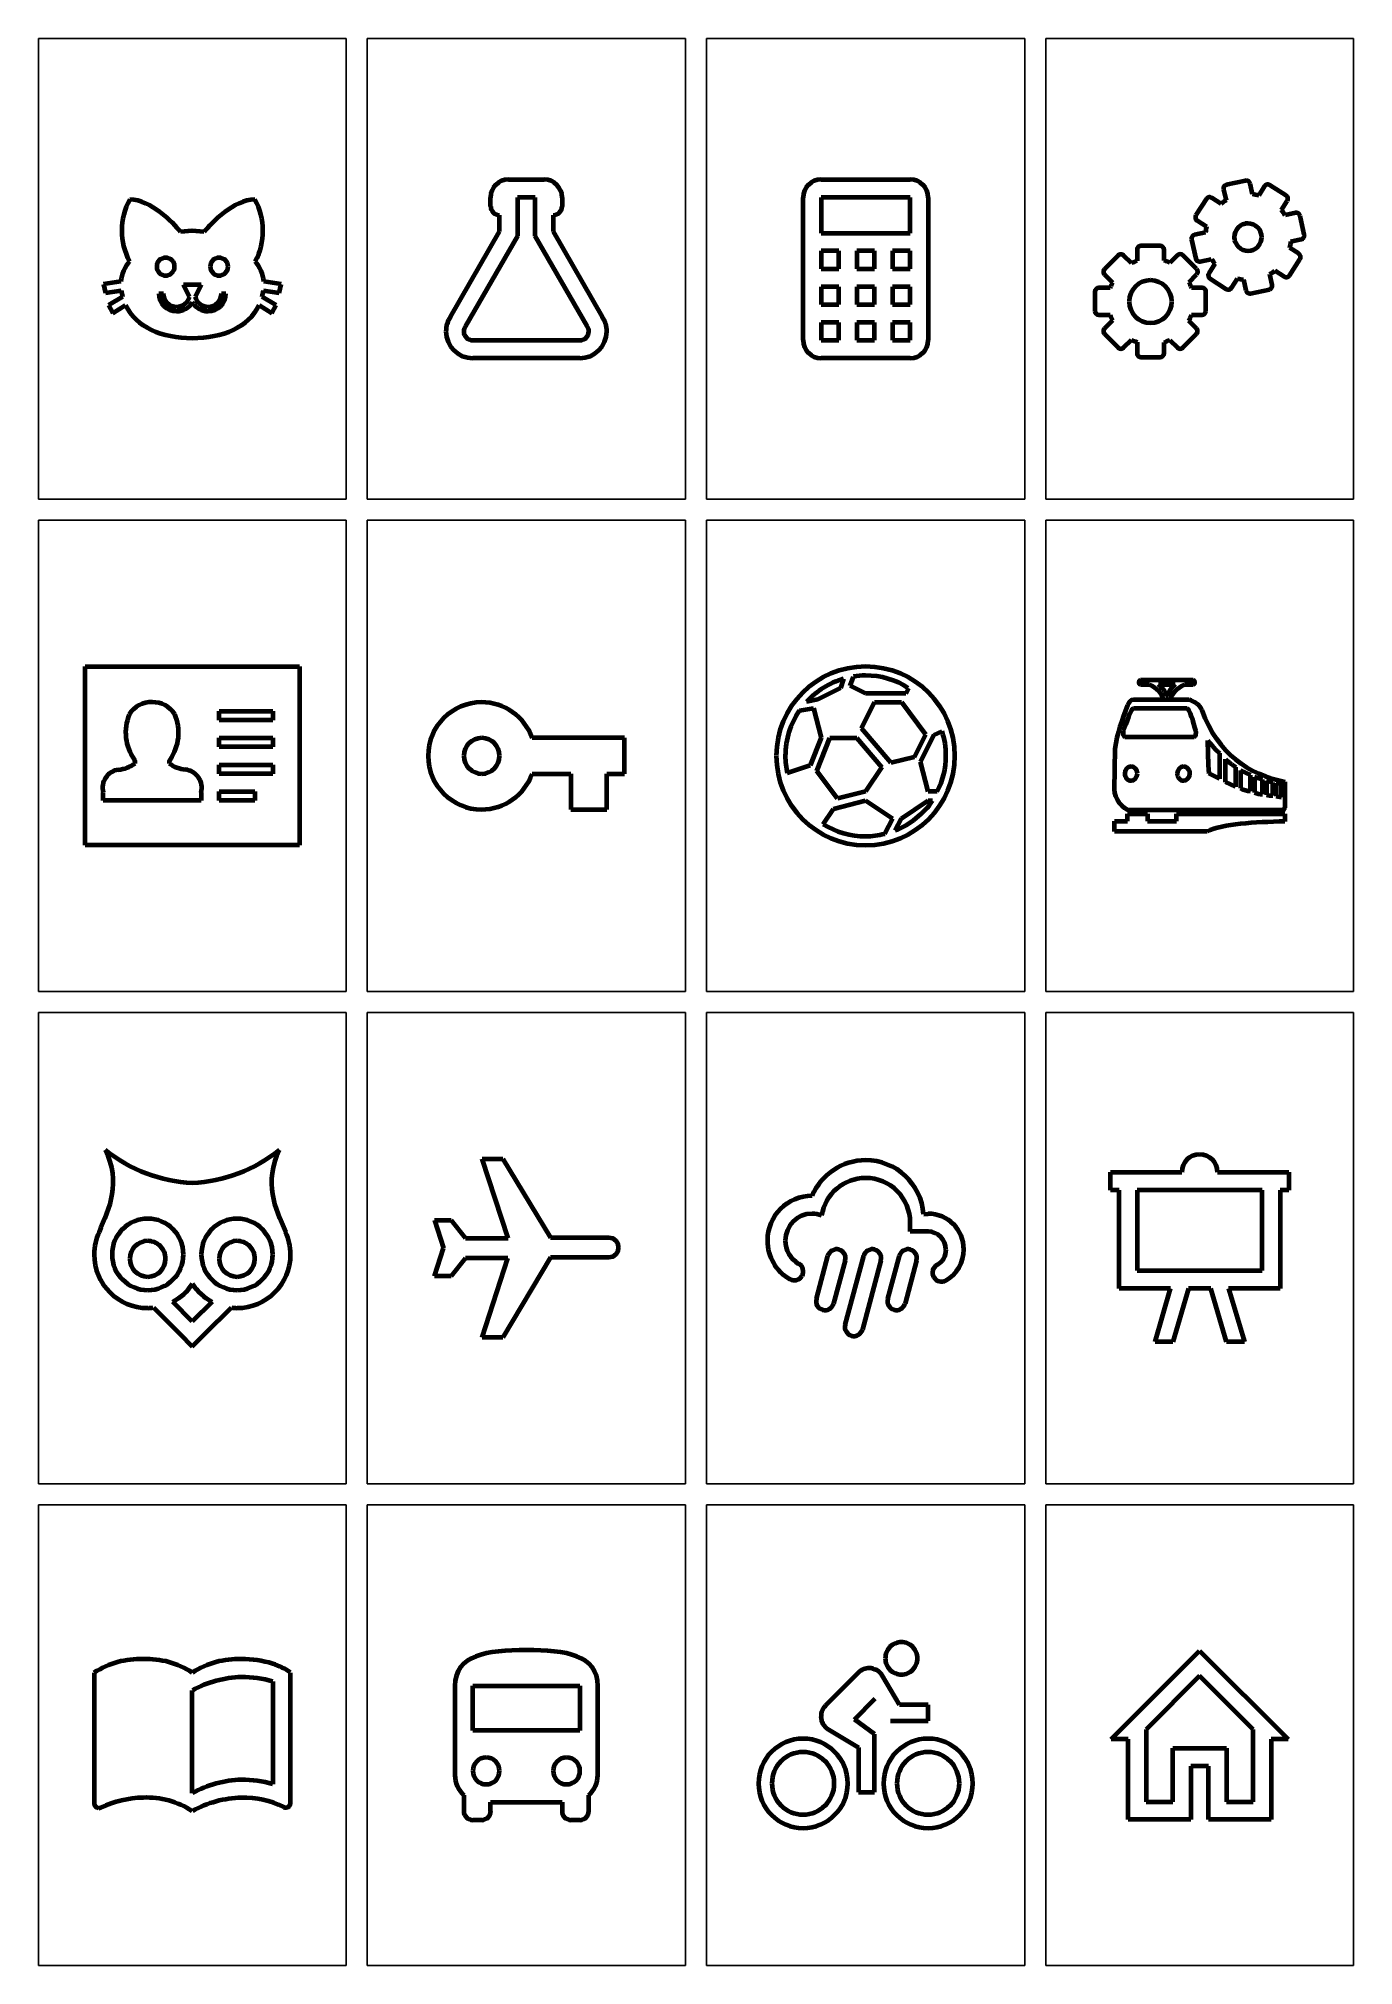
# Model space of a CAD drawing. Header units: millimetres. Extents: x 1 to 188, y 2 to 276.
import ezdxf

# ---------------------------------------------------------------- set-up
doc = ezdxf.new("R2010")
doc.units = ezdxf.units.MM
doc.layers.get('0').update_dxf_attribs({"lineweight": 25, "true_color": 0xffffff})
doc.layers.add('page', color=1, linetype='Continuous', lineweight=25, true_color=0xff0000)

msp = doc.modelspace()

# ---------------------------------------------------------------- linework, layer by layer
at = {"lineweight": 100}
for p, q in [((68.33, 255.45), (73.41, 255.45)), ((112.78, 255.45), (125.47, 255.45)), ((173.13, 255.27), (170.42, 254.68)), ((174.14, 253.36), (173.81, 254.87)), ((65.79, 251.64), (65.79, 252.91)), ((72.14, 252.91), (69.6, 252.91)), ((69.6, 252.91), (69.6, 247.39)), ((72.14, 247.39), (72.14, 252.91)), ((75.95, 252.91), (75.95, 251.64)), ((110.23, 232.59), (110.23, 252.91)), ((112.78, 252.91), (112.78, 247.83)), ((125.47, 252.91), (112.78, 252.91)), ((125.47, 247.83), (125.47, 252.91)), ((128.01, 252.91), (128.01, 232.59)), ((167.6, 252.69), (166.09, 250.37)), ((169.68, 252), (168.34, 252.86)), ((170.01, 254.04), (170.39, 252.5)), ((175.85, 254.5), (175.02, 253.2)), ((178.93, 253.17), (176.6, 254.67)), ((178.25, 251.13), (179.09, 252.42)), ((67.07, 248.07), (67.07, 250.37)), ((74.68, 250.37), (74.68, 248.07)), ((166.25, 249.62), (167.61, 248.75)), ((180.27, 250.71), (178.79, 250.38)), ((181.5, 247.62), (180.92, 250.29)), ((23.37, 248.15), (21.69, 248.03)), ((25.06, 248.03), (23.37, 248.15)), ((60.08, 235.93), (67.07, 248.07)), ((69.6, 247.39), (62.21, 234.58)), ((79.54, 234.58), (72.14, 247.39)), ((74.68, 248.07), (81.67, 235.93)), ((112.78, 247.83), (125.47, 247.83)), ((165.47, 246.93), (166.06, 244.22)), ((167.46, 247.92), (165.88, 247.57)), ((179.6, 246.64), (181.08, 246.96)), ((112.78, 245.29), (112.78, 242.75)), ((115.32, 245.29), (112.78, 245.29)), ((115.32, 242.75), (115.32, 245.29)), ((117.85, 245.29), (117.85, 242.75)), ((120.39, 245.29), (117.85, 245.29)), ((120.39, 242.75), (120.39, 245.29)), ((122.93, 245.29), (122.93, 242.75)), ((125.47, 245.29), (122.93, 245.29)), ((125.47, 242.75), (125.47, 245.29)), ((155.03, 244.66), (153.08, 242.71)), ((156.92, 243.54), (155.79, 244.66)), ((157.72, 245.46), (157.72, 243.87)), ((161.03, 246), (158.26, 246)), ((161.58, 243.93), (161.58, 245.46)), ((163.49, 244.68), (162.4, 243.6)), ((166.2, 242.73), (164.25, 244.68)), ((166.71, 243.81), (168.28, 244.15)), ((173.91, 245.36), (173.91, 245.36)), ((179.4, 241.82), (180.89, 244.15)), ((180.72, 244.91), (179.44, 245.74)), ((112.78, 242.75), (115.32, 242.75)), ((117.85, 242.75), (120.39, 242.75)), ((122.93, 242.75), (125.47, 242.75)), ((153.08, 241.95), (154.22, 240.81)), ((165.12, 240.88), (166.2, 241.97)), ((168.8, 243.47), (167.93, 242.11)), ((168.09, 241.36), (170.41, 239.87)), ((171.16, 240.04), (172.02, 241.37)), ((172.87, 241.22), (173.2, 239.67)), ((176.93, 240.49), (176.6, 242)), ((177.33, 242.51), (178.65, 241.66)), ((13.22, 240.96), (10.76, 240.59)), ((10.76, 240.59), (11.03, 239.35)), ((11.03, 239.35), (13.27, 239.68)), ((13.44, 238.77), (11.45, 237.58)), ((13.27, 239.68), (13.44, 238.77)), ((18.61, 239.26), (19.25, 239.26)), ((22.1, 240.53), (24.65, 240.53)), ((22.99, 238.76), (22.1, 240.53)), ((24.65, 240.53), (23.76, 238.76)), ((27.5, 239.26), (28.14, 239.26)), ((33.31, 238.77), (33.48, 239.68)), ((35.3, 237.58), (33.31, 238.77)), ((33.48, 239.68), (35.72, 239.35)), ((35.99, 240.59), (33.54, 240.96)), ((35.72, 239.35), (35.99, 240.59)), ((112.78, 240.21), (112.78, 237.67)), ((115.32, 240.21), (112.78, 240.21)), ((115.32, 237.67), (115.32, 240.21)), ((117.85, 240.21), (117.85, 237.67)), ((120.39, 240.21), (117.85, 240.21)), ((120.39, 237.67), (120.39, 240.21)), ((122.93, 240.21), (122.93, 237.67)), ((125.47, 240.21), (122.93, 240.21)), ((125.47, 237.67), (125.47, 240.21)), ((151.73, 239.49), (151.73, 236.74)), ((153.9, 240.04), (152.27, 240.04)), ((166.99, 240.04), (165.47, 240.04)), ((167.52, 236.74), (167.52, 239.49)), ((173.75, 239.25), (173.86, 239.25)), ((173.86, 239.25), (176.57, 239.83)), ((11.45, 237.58), (12.05, 236.45)), ((12.05, 236.45), (13.89, 237.58)), ((23.37, 237.99), (23.37, 237.99)), ((23.37, 237.99), (23.37, 237.99)), ((32.86, 237.58), (34.7, 236.45)), ((34.7, 236.45), (35.3, 237.58)), ((112.78, 237.67), (115.32, 237.67)), ((117.85, 237.67), (120.39, 237.67)), ((122.93, 237.67), (125.47, 237.67)), ((152.27, 236.19), (153.9, 236.19)), ((165.45, 236.19), (166.98, 236.19)), ((112.78, 235.13), (112.78, 232.59)), ((115.32, 235.13), (112.78, 235.13)), ((115.32, 232.59), (115.32, 235.13)), ((117.85, 235.13), (117.85, 232.59)), ((120.39, 235.13), (117.85, 235.13)), ((120.39, 232.59), (120.39, 235.13)), ((122.93, 235.13), (122.93, 232.59)), ((125.47, 235.13), (122.93, 235.13)), ((125.47, 232.59), (125.47, 235.13)), ((154.22, 235.41), (153.08, 234.26)), ((153.08, 233.5), (155.03, 231.55)), ((164.24, 231.55), (166.19, 233.5)), ((166.19, 234.27), (165.1, 235.35)), ((63.25, 232.59), (78.49, 232.59)), ((112.78, 232.59), (115.32, 232.59)), ((117.85, 232.59), (120.39, 232.59)), ((122.93, 232.59), (125.47, 232.59)), ((155.8, 231.55), (156.92, 232.67)), ((157.72, 232.33), (157.72, 230.75)), ((158.26, 230.21), (161.02, 230.21)), ((161.56, 230.75), (161.56, 232.3)), ((162.39, 232.63), (163.47, 231.55)), ((78.49, 230.05), (63.25, 230.05)), ((125.47, 230.05), (112.78, 230.05)), ((8.13, 160.8), (8.13, 186.2)), ((8.13, 186.2), (38.62, 186.2)), ((38.62, 186.2), (38.62, 160.8)), ((115.99, 184.45), (115.56, 183.14)), ((116.94, 183.46), (117.39, 184.76)), ((165.72, 184.27), (158.19, 184.27)), ((158.19, 183.63), (159.47, 183.63)), ((160.79, 183.63), (163.14, 183.63)), ((164.47, 183.63), (165.72, 183.63)), ((112.31, 181.51), (110.72, 181.2)), ((115.56, 183.14), (112.31, 181.51)), ((119.12, 182.39), (116.94, 183.46)), ((118.53, 177.39), (120.39, 181.12)), ((120.39, 182.39), (119.12, 182.39)), ((124.84, 182.39), (120.39, 182.39)), ((120.39, 181.12), (124.21, 181.12)), ((124.21, 181.12), (127.62, 176.56)), ((125.2, 183.14), (124.84, 182.39)), ((157.27, 181.53), (165.12, 181.53)), ((161.48, 181.53), (161.97, 181.53)), ((161.97, 181.93), (161.85, 181.93)), ((162.09, 181.93), (161.97, 181.93)), ((161.97, 181.53), (161.97, 181.53)), ((161.97, 181.53), (162.46, 181.53)), ((27.18, 178.58), (27.18, 179.85)), ((27.18, 179.85), (34.8, 179.85)), ((34.8, 178.58), (27.18, 178.58)), ((34.8, 179.85), (34.8, 178.58)), ((109.71, 179.96), (111.71, 180.28)), ((111.71, 180.28), (112.78, 176.04)), ((164.79, 180.24), (157.21, 180.24)), ((27.18, 174.77), (27.18, 176.04)), ((27.18, 176.04), (34.8, 176.04)), ((34.8, 176.04), (34.8, 174.77)), ((84.84, 176.04), (71.7, 176.04)), ((84.84, 170.96), (84.84, 176.04)), ((112.78, 176.04), (111.23, 172.15)), ((112.18, 171.35), (114.05, 176.04)), ((114.05, 176.04), (117.85, 176.04)), ((117.85, 176.04), (121.42, 171.87)), ((122.69, 172.51), (118.53, 177.39)), ((127.62, 176.56), (126.03, 173.3)), ((126.95, 172.66), (128.85, 176.47)), ((128.85, 176.47), (130, 177.03)), ((155.99, 176.22), (165.86, 176.22)), ((34.8, 174.77), (27.18, 174.77)), ((126.03, 173.3), (122.69, 172.51)), ((128.01, 168.42), (126.95, 172.66)), ((154.51, 168.71), (154.63, 174.5)), ((169.44, 173.9), (169.44, 170.25)), ((170.29, 169.77), (170.29, 173.04)), ((27.18, 170.96), (27.18, 172.23)), ((27.18, 172.23), (34.8, 172.23)), ((34.8, 170.96), (27.18, 170.96)), ((34.8, 172.23), (34.8, 170.96)), ((71.7, 170.96), (77.22, 170.96)), ((77.22, 170.96), (77.22, 165.88)), ((82.31, 165.88), (82.31, 170.96)), ((82.31, 170.96), (84.84, 170.96)), ((111.23, 172.15), (107.97, 171.04)), ((115.11, 167.43), (112.18, 171.35)), ((121.42, 171.87), (119.12, 168.42)), ((169.44, 170.25), (167.93, 171.01)), ((171.71, 171.91), (171.73, 169.1)), ((172.45, 171.41), (172.45, 168.9)), ((173.85, 170.77), (172.45, 171.41)), ((173.85, 168.46), (173.85, 170.77)), ((174.43, 170.46), (174.43, 168.27)), ((175.54, 170.14), (174.43, 170.46)), ((175.54, 168.05), (175.54, 170.14)), ((176.12, 169.93), (176.12, 167.96)), ((177.03, 169.73), (176.12, 169.93)), ((10.68, 167.15), (10.67, 168.31)), ((24.64, 167.15), (10.68, 167.15)), ((24.64, 168.29), (24.64, 167.15)), ((24.64, 167.15), (24.64, 167.15)), ((27.18, 167.15), (27.18, 168.42)), ((27.18, 168.42), (32.26, 168.42)), ((32.26, 167.15), (27.18, 167.15)), ((32.26, 168.42), (32.26, 167.15)), ((114.57, 165.99), (119.12, 167.15)), ((119.12, 168.42), (115.11, 167.43)), ((119.12, 167.15), (122.93, 164.61)), ((124.21, 164.61), (128.01, 167.15)), ((129.32, 168.42), (128.01, 168.42)), ((128.01, 167.15), (128.65, 167.15)), ((171.73, 169.1), (170.29, 169.77)), ((177.03, 167.84), (177.03, 169.73)), ((177.52, 169.63), (177.52, 167.77)), ((178.25, 169.51), (177.52, 169.63)), ((177.52, 167.77), (178.25, 167.63)), ((178.25, 167.63), (178.25, 169.51)), ((178.73, 169.82), (178.74, 166.09)), ((77.22, 165.88), (82.31, 165.88)), ((113.09, 163.81), (114.57, 165.99)), ((122.93, 164.61), (121.83, 162.43)), ((123.33, 162.91), (124.21, 164.61)), ((156.38, 164.2), (156.38, 165.24)), ((156.38, 165.24), (159.2, 165.24)), ((178.41, 165.76), (156.75, 165.76)), ((159.2, 165.24), (159.2, 164.21)), ((163.33, 164.21), (163.33, 165.24)), ((163.33, 165.24), (178.74, 165.24)), ((178.74, 165.24), (178.74, 164.19)), ((154.51, 164.2), (156.38, 164.2)), ((154.51, 162.73), (154.51, 164.2)), ((167.68, 162.73), (154.51, 162.73)), ((159.2, 164.21), (163.33, 164.21)), ((38.62, 160.8), (8.13, 160.8)), ((68.3, 104.94), (64.58, 116.2)), ((64.58, 116.2), (67.54, 116.2)), ((67.54, 116.2), (74.31, 105.02)), ((153.93, 114.29), (164.09, 114.29)), ((153.93, 111.75), (153.93, 114.29)), ((169.17, 114.29), (179.32, 114.29)), ((179.32, 114.29), (179.32, 111.75)), ((155.2, 111.75), (153.93, 111.75)), ((155.2, 97.78), (155.2, 111.75)), ((157.73, 111.75), (157.73, 100.32)), ((175.52, 111.75), (157.73, 111.75)), ((175.52, 100.32), (175.52, 111.75)), ((179.32, 111.75), (178.06, 111.75)), ((178.06, 111.75), (178.06, 97.78)), ((57.8, 107.48), (60.18, 107.48)), ((57.8, 107.48), (59.07, 103.5)), ((60.18, 107.48), (62.21, 104.94)), ((125.47, 105.85), (125.47, 107.12)), ((127.38, 108.35), (128.01, 108.39)), ((62.21, 104.94), (68.3, 104.94)), ((74.31, 105.02), (82.61, 105.02)), ((128.01, 105.85), (125.47, 105.85)), ((57.8, 99.52), (59.07, 103.5)), ((62.21, 102.06), (60.18, 99.52)), ((68.22, 102.06), (62.21, 102.06)), ((64.58, 90.8), (68.22, 102.06)), ((74.31, 102.15), (67.54, 90.8)), ((82.61, 102.15), (74.31, 102.15)), ((112.14, 96.27), (113.77, 102.41)), ((116.22, 101.76), (114.57, 95.62)), ((116.2, 92.6), (118.85, 102.41)), ((121.3, 101.76), (118.67, 91.94)), ((122.3, 96.27), (123.93, 102.41)), ((126.38, 101.76), (124.73, 95.62)), ((60.18, 99.52), (57.8, 99.52)), ((108.33, 99.09), (108.33, 99.08)), ((109.6, 101.28), (109.6, 101.29)), ((129.28, 101.12), (129.28, 101.11)), ((130.55, 98.91), (130.55, 98.91)), ((157.73, 100.32), (175.52, 100.32)), ((162.5, 97.78), (155.2, 97.78)), ((160.28, 90.16), (162.5, 97.78)), ((165.04, 97.78), (162.81, 90.16)), ((168.21, 97.78), (165.04, 97.78)), ((170.44, 90.16), (168.21, 97.78)), ((178.06, 97.78), (170.75, 97.78)), ((170.75, 97.78), (172.98, 90.16)), ((17.83, 95.05), (21.58, 91.3)), ((23.37, 93.09), (20.58, 95.88)), ((26.17, 95.88), (23.37, 93.09)), ((25.17, 91.3), (28.92, 95.05)), ((21.58, 91.3), (23.37, 89.53)), ((23.37, 89.53), (25.17, 91.3)), ((67.54, 90.8), (64.58, 90.8)), ((162.81, 90.16), (160.28, 90.16)), ((172.98, 90.16), (170.44, 90.16)), ((154.04, 33.67), (166.62, 46.26)), ((166.62, 46.26), (179.21, 33.67)), ((9.41, 43.13), (9.41, 24.53)), ((34.8, 41.86), (34.8, 27.26)), ((37.34, 24.59), (37.34, 43.13)), ((60.71, 41.24), (60.71, 28.54)), ((63.25, 34.89), (63.25, 41.24)), ((63.25, 41.24), (78.49, 41.24)), ((78.49, 41.24), (78.49, 34.89)), ((81.04, 28.54), (81.04, 41.24)), ((118.11, 43.14), (113.41, 38.45)), ((123.95, 38.57), (121.49, 42.72)), ((166.62, 42.68), (159, 35.06)), ((174.24, 35.06), (166.62, 42.68)), ((23.37, 25.99), (23.37, 40.59)), ((117.54, 36.47), (120.48, 39.46)), ((128.01, 38.57), (123.95, 38.57)), ((128.01, 36.28), (128.01, 38.57)), ((120.39, 34.38), (117.54, 36.47)), ((122.68, 36.28), (128.01, 36.28)), ((78.49, 34.89), (63.25, 34.89)), ((113.85, 35.05), (118.11, 32.47)), ((120.39, 26.12), (120.39, 34.38)), ((156.46, 33.67), (154.04, 33.67)), ((156.46, 22.24), (156.46, 33.67)), ((159, 35.06), (159, 24.78)), ((174.24, 24.78), (174.24, 35.06)), ((179.21, 33.67), (176.78, 33.67)), ((176.78, 33.67), (176.78, 22.24)), ((118.11, 32.47), (118.11, 26.12)), ((162.81, 24.78), (162.81, 32.4)), ((162.81, 32.4), (165.35, 32.4)), ((165.35, 32.4), (167.89, 32.4)), ((167.89, 32.4), (170.44, 32.4)), ((170.44, 32.4), (170.44, 24.78)), ((167.89, 29.86), (165.35, 29.86)), ((165.35, 29.86), (165.35, 22.24)), ((167.89, 22.24), (167.89, 29.86)), ((61.98, 25.72), (61.98, 23.45)), ((65.79, 23.45), (65.79, 24.73)), ((65.79, 24.73), (75.95, 24.73)), ((75.95, 24.73), (75.95, 23.45)), ((79.76, 23.45), (79.76, 25.72)), ((118.11, 26.12), (120.39, 26.12)), ((159, 24.78), (162.81, 24.78)), ((170.44, 24.78), (174.24, 24.78)), ((10.04, 23.89), (10.36, 23.96)), ((63.25, 22.19), (64.53, 22.19)), ((77.22, 22.19), (78.49, 22.19)), ((165.35, 22.24), (156.46, 22.24)), ((176.78, 22.24), (167.89, 22.24))]:
    msp.add_line(p, q, dxfattribs=at)
for centre, radius, start, end in [((68.33, 252.91), 2.54, 90, 180), ((73.41, 252.91), 2.54, 0, 90), ((112.78, 252.91), 2.54, 90, 180), ((125.47, 252.91), 2.54, 0, 90), ((173.27, 254.78), 0.516, 102.7943, 105.3596), ((173.28, 254.75), 0.542, 12.9472, 102.9572), ((22.45, 248.16), 9.12, 150.907, 208.4296), ((24.3, 248.16), 9.12, 331.5704, 29.093), ((168.05, 252.4), 0.542, 57.3458, 147.1838), ((173.55, 247.25), 6.13, 121.0209, 129.1391), ((170.54, 254.15), 0.542, 102.5274, 192.3435), ((173.57, 247.39), 5.99, 75.9652, 84.5406), ((176.31, 254.21), 0.542, 57.3458, 147.1838), ((178.64, 252.71), 0.542, 327.3458, 57.1838), ((67.07, 251.64), 1.27, 180, 270), ((74.68, 251.64), 1.27, 270, 0), ((166.55, 250.08), 0.542, 147.3458, 237.1838), ((173.65, 247.22), 6.03, 31.5389, 40.3181), ((180.39, 250.18), 0.542, 12.5219, 102.349), ((166, 247.04), 0.542, 102.5219, 192.349), ((173.5, 247.29), 6.07, 166.0527, 174.0587), ((173.5, 247.26), 1.96, 102.4468, 192.2313), ((173.52, 247.3), 1.98, 193.2208, 281.4574), ((173.49, 247.23), 1.99, 89.8822, 101.9809), ((173.5, 247.26), 1.95, 0.083, 90.0841), ((173.5, 247.26), 1.95, 282.103, 0.0826), ((173.6, 247.26), 6.03, 345.4095, 354.1023), ((180.98, 247.49), 0.542, 281.0198, 11.0241), ((180.98, 247.49), 0.538, 10.9877, 13.7809), ((19.57, 243.07), 1.27, 90, 180), ((19.57, 243.07), 1.27, 0, 90), ((27.18, 243.07), 1.27, 90, 180), ((27.18, 243.07), 1.27, 0, 90), ((155.41, 244.27), 0.542, 45.1677, 134.8323), ((159.67, 238.13), 6.07, 108.7844, 116.9526), ((158.26, 245.46), 0.542, 90.0025, 179.9975), ((161.03, 245.46), 0.542, 0.0025, 89.9975), ((159.74, 238.21), 6.01, 63.6746, 72.207), ((163.87, 244.3), 0.542, 45.1677, 134.8323), ((166.59, 244.34), 0.542, 192.5219, 282.349), ((173.42, 247.48), 6.12, 213.011, 221.0193), ((180.45, 244.47), 0.515, 56.076, 58.6169), ((180.44, 244.45), 0.542, 326.1941, 56.1913), ((18.33, 240.46), 5.14, 139.3132, 174.4742), ((19.57, 243.07), 1.27, 180, 270), ((19.57, 243.07), 1.27, 270, 0), ((27.18, 243.07), 1.27, 180, 270), ((27.18, 243.07), 1.27, 270, 0), ((28.42, 240.46), 5.14, 5.5258, 40.6868), ((153.47, 242.33), 0.542, 135.1677, 224.8323), ((159.64, 238.09), 3.03, 90.0006, 179.9994), ((159.64, 238.08), 3.04, 0.1013, 89.8987), ((165.82, 242.35), 0.542, 315.1677, 44.8323), ((168.39, 241.82), 0.542, 147.3458, 237.1838), ((173.54, 247.21), 6.03, 255.424, 263.6453), ((173.5, 247.32), 6.15, 300.2056, 308.5249), ((178.94, 242.12), 0.542, 237.3458, 327.1838), ((21.15, 239.26), 2.54, 180, 270), ((21.15, 239.26), 1.91, 180, 270), ((21.13, 239.3), 1.94, 270.8003, 344.0691), ((25.62, 239.3), 1.94, 195.9309, 269.1997), ((25.6, 239.26), 1.91, 270, 0), ((25.6, 239.26), 2.54, 270, 0), ((152.27, 239.49), 0.542, 90.0025, 179.9975), ((159.65, 238.08), 6.07, 153.2717, 161.2043), ((159.7, 238.13), 6.07, 18.2964, 26.9434), ((166.98, 239.49), 0.542, 359.9773, 88.2778), ((170.71, 240.33), 0.542, 237.3458, 327.1838), ((173.73, 239.79), 0.542, 192.108, 271.2745), ((176.4, 240.35), 0.542, 287.8239, 14.9552), ((21.15, 239.31), 2.59, 270.1072, 329.3826), ((25.6, 239.31), 2.59, 210.6174, 269.8928), ((63.1, 233.87), 3.66, 145.7313, 180.1621), ((78.65, 233.87), 3.66, 359.8379, 34.2687), ((152.27, 236.74), 0.542, 180.0025, 269.9975), ((159.64, 238.08), 6.05, 198.1197, 206.1628), ((159.64, 238.09), 3.03, 180.0006, 269.9994), ((159.64, 238.09), 3.03, 270.0006, 359.9994), ((159.74, 238.08), 6.02, 333.0166, 341.7437), ((166.98, 236.74), 0.542, 270.0025, 359.9975), ((63.25, 233.86), 3.81, 180, 270), ((63.27, 233.85), 1.29, 145.3509, 179.5979), ((63.25, 233.86), 1.27, 180, 270), ((78.49, 233.86), 1.27, 270, 0), ((78.49, 233.86), 3.81, 270, 0), ((78.48, 233.85), 1.29, 0.4021, 34.6491), ((153.47, 233.88), 0.542, 135.1677, 224.8323), ((165.8, 233.88), 0.542, 315.1677, 44.8323), ((112.78, 232.59), 2.54, 180, 270), ((125.47, 232.59), 2.54, 270, 0), ((155.42, 231.93), 0.542, 225.1677, 314.8323), ((159.69, 238.11), 6.1, 243.0712, 251.1918), ((158.26, 230.75), 0.542, 180.0025, 269.9975), ((161.02, 230.75), 0.542, 270.0025, 359.9975), ((159.71, 238.05), 6.04, 287.8135, 296.3049), ((163.85, 231.94), 0.542, 225.1677, 314.8323), ((119.12, 173.5), 12.7, 90, 180), ((119.14, 173.44), 11.45, 105.9825, 137.3556), ((119.18, 175.08), 9.85, 90.3319, 100.5093), ((119.12, 173.5), 12.7, 0, 90), ((119.1, 173.66), 11.27, 57.2613, 89.8688), ((17.51, 177.47), 3.66, 87.7098, 148.1772), ((17.81, 177.48), 3.64, 32.1688, 92.3309), ((64.53, 173.5), 7.62, 90, 180), ((64.52, 173.51), 7.61, 19.4082, 89.9976), ((20.53, 176.81), 6.64, 157.1354, 215.6069), ((14.7, 176.81), 6.72, 324.9014, 22.8208), ((119.01, 173.51), 11.31, 145.2357, 180.069), ((64.53, 173.5), 2.54, 90, 180), ((64.53, 173.5), 2.54, 0, 90), ((119.38, 173.54), 11.17, 359.7882, 18.1994), ((14.52, 172.52), 0.74, 352.4908, 34.5858), ((20.81, 172.53), 0.745, 145.9387, 187.97), ((64.53, 173.5), 7.62, 180, 270), ((64.53, 173.5), 2.54, 180, 270), ((64.53, 173.5), 2.54, 270, 0), ((119.12, 173.5), 12.7, 180, 270), ((118.96, 173.53), 11.27, 180.1539, 192.7857), ((119.12, 173.5), 12.7, 270, 0), ((119.15, 173.58), 11.4, 333.118, 359.6198), ((13.22, 168.94), 2.62, 98.0986, 193.8246), ((12.39, 176.41), 4.9, 275.3694, 305.7161), ((22.88, 176.29), 4.77, 234.0798, 264.2738), ((22.07, 168.92), 2.65, 346.364, 82.8655), ((64.52, 173.49), 7.61, 270.0024, 340.5918), ((119.13, 173.64), 11.52, 291.381, 325.7383), ((119.1, 173.31), 11.24, 237.7006, 270.1221), ((118.93, 174.03), 11.96, 270.941, 284.0368), ((24.52, 134.49), 21.75, 231.4964, 266.9804), ((22.23, 134.49), 21.75, 273.0196, 308.5036), ((119.14, 107.72), 8.28, 90.1361, 157.244), ((119.11, 107.71), 8.29, 4.4012, 89.8951), ((166.62, 114.29), 2.54, 90, 180), ((166.62, 114.29), 2.54, 0, 90), ((119.12, 107.11), 6.35, 89.9654, 170.6423), ((119.12, 107.12), 6.35, 0, 90), ((111.5, 104.58), 6.35, 90, 180), ((17.03, 102.61), 5.08, 90, 180), ((17.03, 102.61), 5.08, 0, 90), ((29.73, 102.61), 5.08, 90, 180), ((29.73, 102.61), 5.08, 0, 90), ((111.5, 104.58), 3.81, 90, 180), ((111.49, 104.44), 3.95, 69.8717, 89.8041), ((128.01, 103.31), 5.08, 0, 90), ((17.06, 102.59), 7.65, 155.33, 179.8552), ((17.03, 101.98), 2.54, 90, 180), ((17.03, 101.98), 2.54, 359.9841, 90.0159), ((29.73, 101.98), 2.54, 90, 180), ((29.73, 101.98), 2.54, 359.9841, 90.0159), ((29.69, 102.59), 7.65, 0.1448, 24.67), ((111.48, 104.56), 6.32, 179.8695, 240.1319), ((111.5, 104.57), 3.81, 179.9216, 240.0416), ((128.01, 103.31), 2.54, 0, 90), ((17.03, 102.61), 7.62, 180, 270), ((17.03, 102.61), 5.08, 180, 270), ((17.03, 101.98), 2.54, 180, 270), ((17.03, 102.61), 5.08, 270, 0), ((17.03, 101.98), 2.54, 270, 0), ((29.73, 102.61), 5.08, 180, 270), ((29.73, 101.98), 2.54, 180, 270), ((29.73, 102.61), 5.08, 270, 0), ((29.73, 102.61), 7.62, 270, 0), ((29.73, 101.98), 2.54, 270, 0), ((114.99, 102.09), 1.26, 74.9744, 165.4216), ((114.98, 102.08), 1.27, 345.4238, 74.9722), ((120.07, 102.09), 1.26, 74.9744, 165.4216), ((120.06, 102.08), 1.27, 345.4238, 74.9722), ((125.15, 102.09), 1.26, 74.9744, 165.4216), ((125.14, 102.08), 1.27, 345.4238, 74.9722), ((128.04, 103.3), 2.52, 299.7323, 0.2089), ((128.07, 103.28), 5.02, 299.6304, 0.3108), ((108.97, 100.19), 1.27, 239.7716, 329.6744), ((108.98, 100.19), 1.27, 329.7677, 60.4592), ((129.9, 100.02), 1.26, 119.2786, 210.4944), ((129.92, 100.02), 1.28, 210.0037, 299.7693), ((17.05, 102.57), 7.57, 297.8259, 326.7215), ((29.77, 102.65), 7.67, 213.4699, 241.9827), ((113.32, 95.91), 1.23, 163.0744, 255.9083), ((123.48, 95.91), 1.23, 163.0744, 255.9083), ((16.75, 103.47), 8.49, 271.827, 277.2486), ((30, 103.47), 8.49, 262.7514, 268.173), ((113.34, 95.94), 1.26, 254.9744, 345.4216), ((123.5, 95.94), 1.26, 254.9744, 345.4216), ((117.46, 92.28), 1.29, 165.7262, 254.264), ((117.45, 92.25), 1.26, 254.3151, 345.675), ((124.2, 45.18), 2.28, 89.7603, 180.2397), ((124.21, 45.18), 2.28, 359.7603, 90.2397), ((15.86, 33.24), 11.81, 87.4075, 123.1028), ((16.92, 33.24), 11.81, 56.8972, 92.5925), ((29.83, 33.24), 11.81, 87.4075, 123.1028), ((30.49, 30.05), 14.99, 73.2574, 90.4824), ((32.25, 36.13), 8.66, 54.0004, 72.8695), ((124.2, 45.16), 2.28, 179.7603, 270.2397), ((124.21, 45.16), 2.28, 269.7603, 0.2397), ((30.78, 27.21), 15.3, 91.5666, 118.9437), ((30.52, 27.74), 14.76, 73.1197, 90.6201), ((119.62, 41.66), 2.12, 89.6803, 135.5594), ((119.63, 41.6), 2.17, 30.9593, 89.8049), ((114.88, 36.95), 2.1, 134.2789, 180.818), ((114.92, 36.91), 2.15, 179.8624, 240.2133), ((110.23, 27.39), 6.35, 90, 180), ((110.23, 27.39), 6.35, 0, 90), ((128.01, 27.39), 6.35, 90, 180), ((128.01, 27.39), 6.35, 0, 90), ((65.16, 29.17), 1.91, 90, 180), ((65.16, 29.17), 1.91, 0, 90), ((76.59, 29.17), 1.91, 90, 180), ((76.59, 29.17), 1.91, 0, 90), ((110.23, 27.39), 4.44, 90, 180), ((110.23, 27.39), 4.44, 0, 90), ((128.01, 27.39), 4.44, 90, 180), ((128.01, 27.39), 4.44, 0, 90), ((30.78, 12.6), 15.3, 91.5666, 118.9437), ((30.52, 13.14), 14.76, 73.1197, 90.6201), ((64.51, 28.55), 3.79, 180.1878, 228.3106), ((65.16, 29.17), 1.91, 180, 270), ((65.16, 29.17), 1.91, 270, 0), ((76.59, 29.17), 1.91, 180, 270), ((76.59, 29.17), 1.91, 270, 0), ((77.24, 28.55), 3.79, 311.6894, 359.8122), ((16.8, 9.86), 15.5, 91.5172, 114.5601), ((16.92, 13.55), 11.81, 56.8972, 92.5925), ((30.78, 10.06), 15.3, 91.5666, 118.9437), ((30.67, 12.43), 12.93, 63.7092, 91.361), ((110.23, 27.39), 6.35, 180, 270), ((110.23, 27.39), 4.44, 180, 270), ((110.23, 27.39), 4.44, 270, 0), ((110.23, 27.39), 6.35, 270, 0), ((128.01, 27.39), 6.35, 180, 270), ((128.01, 27.39), 4.44, 180, 270), ((128.01, 27.39), 4.44, 270, 0), ((128.01, 27.39), 6.35, 270, 0), ((10.09, 24.57), 0.683, 183.8879, 266.1121), ((36.66, 24.53), 0.572, 242.2624, 275.1177), ((36.66, 24.64), 0.683, 273.8879, 356.1121), ((63.25, 23.45), 1.27, 180, 270), ((64.53, 23.45), 1.27, 270, 0), ((77.22, 23.45), 1.27, 180, 270), ((78.49, 23.45), 1.27, 270, 0)]:
    msp.add_arc(centre, radius, start, end, dxfattribs=at)
for centre, major_axis, start_param, end_param in [((211.44, 175.25), (0, -48.59), 4.70331, 4.799667), ((156.88, 170.98), (0, 1), 6.283185, 1.570796), ((156.88, 170.98), (0, -1), 4.712389, 0.000001), ((156.88, 170.98), (0, -1), 1.570796, 3.141593), ((156.88, 170.98), (0, -1), 0, 1.570796), ((164.33, 170.98), (0, 1), 6.283185, 1.570796), ((164.33, 170.98), (0, -1), 4.712389, 0.000001), ((164.33, 170.98), (0, -1), 1.570796, 3.141593), ((164.33, 170.98), (0, -1), 0, 1.570796), ((174.16, 172.69), (0, -4.24), 5.816633, 6.200442), ((175.59, 171.89), (0, -3.84), 5.939887, 6.269222), ((176.89, 170.86), (0, 3.02), 2.853144, 3.193857), ((178.38, 166.17), (0, -0.41), 0.102707, 1.37576)]:
    msp.add_ellipse(centre, major_axis=major_axis, ratio=0.898887, start_param=start_param, end_param=end_param, dxfattribs=at)
for points in [[(21.69, 248.03), (20.59, 249.33), (17.53, 252.59), (14.49, 252.59)], [(32.26, 252.59), (29.22, 252.59), (26.16, 249.33), (25.06, 248.03)], [(13.89, 237.58), (15.35, 234.48), (19.04, 232.91), (23.37, 232.91)], [(23.37, 232.91), (27.71, 232.91), (31.4, 234.48), (32.86, 237.58)], [(158.19, 184.27), (157.9, 184.27), (157.91, 183.63), (158.19, 183.63)], [(159.47, 183.63), (160.55, 183.15), (161.19, 182.46), (161.48, 181.53)], [(161.85, 181.93), (161.85, 182.67), (161.3, 183.15), (160.79, 183.63)], [(163.14, 183.63), (162.64, 183.16), (162.09, 182.67), (162.09, 181.93)], [(162.46, 181.53), (162.75, 182.46), (163.39, 183.15), (164.47, 183.63)], [(165.72, 183.63), (166.02, 183.63), (165.98, 184.27), (165.72, 184.27)], [(156.41, 180.7), (156.6, 181.12), (156.82, 181.53), (157.27, 181.53)], [(165.12, 181.53), (165.83, 181.18), (166.6, 180.9), (166.93, 179.98)], [(154.63, 174.5), (154.9, 176.69), (155.66, 178.7), (156.41, 180.7)], [(157.21, 180.24), (156.79, 180.24), (156.25, 178.14), (155.77, 177.09)], [(166.07, 177.11), (165.72, 178.17), (165.28, 180.24), (164.79, 180.24)], [(166.93, 179.98), (169.18, 173.81), (173.63, 170.86), (178.73, 169.82)], [(155.77, 177.09), (155.67, 176.67), (155.77, 176.22), (155.99, 176.22)], [(165.86, 176.22), (166.1, 176.22), (166.19, 176.77), (166.07, 177.11)], [(167.77, 175.69), (168.33, 175.09), (168.92, 174.27), (169.44, 173.9)], [(170.29, 173.04), (170.91, 172.46), (171.17, 172.34), (171.71, 171.91)], [(156.75, 165.76), (155.73, 165.76), (154.51, 167.54), (154.51, 168.71)], [(178.74, 164.19), (174.4, 164.02), (169.98, 163.88), (167.68, 162.73)], [(10.98, 117.47), (13.22, 112.77), (11.6, 109.27), (10.1, 105.79)], [(36.65, 105.79), (35.15, 109.27), (33.54, 112.77), (35.77, 117.47)], [(82.61, 105.02), (84.39, 105.02), (84.39, 102.15), (82.61, 102.15)], [(70.88, 46.32), (65.26, 46.32), (60.71, 45.68), (60.71, 41.24)], [(81.04, 41.24), (81.04, 45.68), (76.49, 46.32), (70.88, 46.32)]]:
    msp.add_open_spline(points, degree=3, dxfattribs=at)
at = {"layer": 'page'}
for p, q in [((1.5, 275.5), (1.5, 210)), ((45.25, 275.5), (1.5, 275.5)), ((45.25, 210), (45.25, 275.5)), ((48.25, 210), (48.25, 275.5)), ((93.5, 275.5), (48.25, 275.5)), ((93.5, 210), (93.5, 275.5)), ((96.5, 210), (96.5, 275.5)), ((141.75, 275.5), (96.5, 275.5)), ((141.75, 210), (141.75, 275.5)), ((144.75, 210), (144.75, 275.5)), ((188.5, 275.5), (144.75, 275.5)), ((188.5, 210), (188.5, 275.5)), ((1.5, 210), (45.25, 210)), ((48.25, 210), (93.5, 210)), ((96.5, 210), (141.75, 210)), ((144.75, 210), (188.5, 210)), ((1.5, 207), (1.5, 140)), ((1.5, 207), (45.25, 207)), ((45.25, 140), (45.25, 207)), ((48.25, 140), (48.25, 207)), ((48.25, 207), (93.5, 207)), ((93.5, 140), (93.5, 207)), ((96.5, 140), (96.5, 207)), ((96.5, 207), (141.75, 207)), ((141.75, 140), (141.75, 207)), ((144.75, 140), (144.75, 207)), ((144.75, 207), (188.5, 207)), ((188.5, 140), (188.5, 207)), ((1.5, 140), (45.25, 140)), ((48.25, 140), (93.5, 140)), ((96.5, 140), (141.75, 140)), ((144.75, 140), (188.5, 140)), ((1.5, 137), (1.5, 70)), ((1.5, 137), (45.25, 137)), ((45.25, 70), (45.25, 137)), ((48.25, 70), (48.25, 137)), ((48.25, 137), (93.5, 137)), ((93.5, 70), (93.5, 137)), ((96.5, 70), (96.5, 137)), ((96.5, 137), (141.75, 137)), ((141.75, 70), (141.75, 137)), ((144.75, 70), (144.75, 137)), ((144.75, 137), (188.5, 137)), ((188.5, 70), (188.5, 137)), ((1.5, 70), (45.25, 70)), ((48.25, 70), (93.5, 70)), ((96.5, 70), (141.75, 70)), ((144.75, 70), (188.5, 70)), ((1.5, 67), (1.5, 1.5)), ((1.5, 67), (45.25, 67)), ((45.25, 1.5), (45.25, 67)), ((48.25, 1.5), (48.25, 67)), ((48.25, 67), (93.5, 67)), ((93.5, 1.5), (93.5, 67)), ((96.5, 1.5), (96.5, 67)), ((96.5, 67), (141.75, 67)), ((141.75, 1.5), (141.75, 67)), ((144.75, 1.5), (144.75, 67)), ((144.75, 67), (188.5, 67)), ((188.5, 1.5), (188.5, 67)), ((1.5, 1.5), (45.25, 1.5)), ((48.25, 1.5), (93.5, 1.5)), ((96.5, 1.5), (141.75, 1.5)), ((144.75, 1.5), (188.5, 1.5))]:
    msp.add_line(p, q, dxfattribs=at)

doc.saveas('drawing.dxf')
